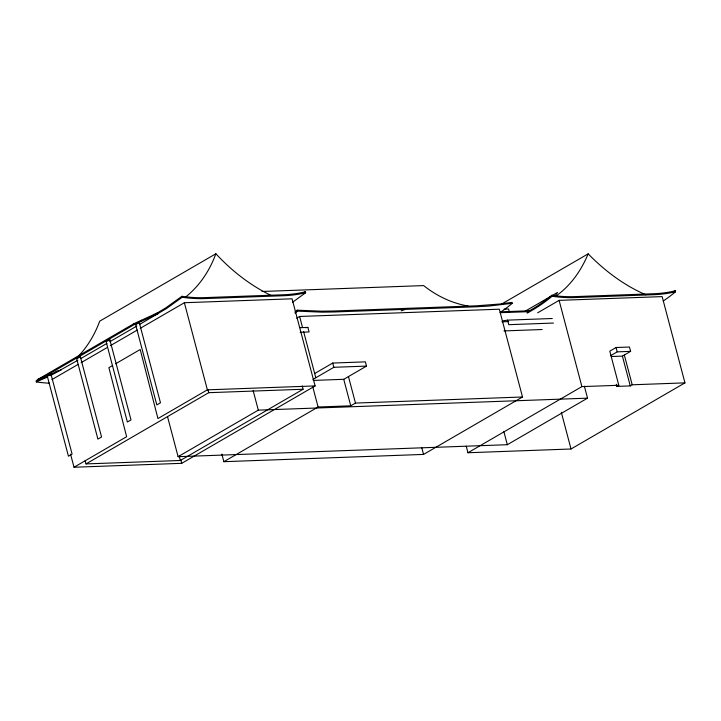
<?xml version="1.0" encoding="UTF-8"?>
<svg xmlns="http://www.w3.org/2000/svg" width="721" height="721" viewBox="0 0 721 721"><rect width="100%" height="100%" fill="white"/><g stroke="black" fill="none" stroke-linecap="round" stroke-linejoin="round"><path stroke-width="1.08" d="M645.8 294.754C623.989 285.327 604.703 270.772 588.156 253.837C581.333 270.312 570.753 285.669 556.008 295.98M555.206 295.835L557.504 292.429L525.366 311.084M292.456 302.324L305.641 292.753L305.389 291.798A190.804 136.873 59.9 0 1 283.596 294.754L204.854 297.62A190.804 136.873 59.9 0 1 181.926 296.295L166.064 307.696L153.059 315.51M305.641 292.753A190.804 136.873 59.9 0 1 283.849 295.709L205.106 298.575A190.804 136.873 59.9 0 1 182.179 297.25L166.317 308.651L139.775 324.324M271.069 295.448A165.037 118.388 59.9 0 1 215.876 253.756L99.714 321.169A165.037 118.388 59.9 0 1 77.093 357.571M37.312 379.733L134.007 323.621L157.899 312.707L158.151 313.662L134.259 324.576L37.564 380.688L37.312 379.733L44.666 376.371L44.918 377.326M50.371 375.668L77.895 360.239M80.797 358.553L106.906 343.403M109.808 341.718L136.882 326.009M51.966 379.57L78.219 364.33M81.14 362.636L107.393 347.405M110.313 345.71L137.314 330.038M140.198 328.361L184.36 302.73L292.077 298.809L315.095 385.924L181.728 463.324L74.011 467.244L70.559 454.176M112.692 365.466L108.898 367.665L126.635 436.701L74.011 467.244M115.54 363.817L140.198 349.505L157.935 418.54L207.378 389.845L315.095 385.924M296.701 318.159L299.612 316.474L499.311 309.201L522.509 396.992L423.56 454.419L223.861 461.692L221.861 454.104M85.15 460.647L86.015 463.918L208.757 392.684L303.09 389.25L302.225 385.978M314.689 373.514L332.714 363.051L365.367 361.861L366.493 366.106L343.746 379.309L313.265 380.418M167.47 416.441L178.105 456.69L258.307 410.141L587.534 398.154L584.37 386.186M312.977 379.399L333.832 367.295L366.493 366.106M86.015 463.918L180.349 460.485L303.09 389.25M223.861 461.692L318.096 407.005L350.748 405.815L355.471 403.075L522.509 396.992M501.996 303.838L588.156 253.837M526.979 312.184L531.855 309.363A255.108 166.028 87.9 0 0 551.853 295.295A190.804 136.873 59.9 0 0 574.772 296.61L653.514 293.744A190.804 136.873 59.9 0 0 675.316 290.797L675.568 291.753A255.108 166.028 87.9 0 1 663.23 301.027M527.294 313.112L532.107 310.318A255.108 166.028 87.9 0 0 552.097 296.241A190.804 136.873 59.9 0 0 575.025 297.566L653.767 294.7A190.804 136.873 59.9 0 0 675.568 291.753M537.686 312.797L559.108 300.36L662.157 296.61L684.95 382.869L571.014 448.994L467.965 452.743L466.262 446.272M611.246 356.535L622.403 356.129L630.605 351.37L629.46 347.026L616.067 347.513L609.795 351.154L618.807 385.275L616.888 386.393L616.32 384.266M610.939 355.498L617.221 351.857L630.605 351.37M467.965 452.743L581.901 386.618L618.807 385.275M178.105 456.69L507.332 444.704L587.534 398.154M616.888 386.393L630.271 385.906L632.2 384.789L684.95 382.869M53.841 372.856L57.527 370.837M47.316 376.056L36.05 380.958L36.302 381.914A190.804 136.873 59.9 0 0 49.506 383.193M51.047 374.262L52.912 373.361M47.568 377.011L36.302 381.914M302.459 293.168L305.389 291.798M37.564 380.688L61.456 369.774M673.333 291.699L675.316 290.797M401.227 310.85L405.445 309.363M305.821 327.731L307.876 327.406L309.075 331.957L300.152 332.282M502.429 320.935L507.575 320.133L552.268 318.511M294.889 312.13A243.545 158.503 87.9 0 0 297.25 310.183L321.845 311.202L334.021 311.003L476.365 305.821L500.311 303.983L512.009 302.36L512.261 303.316L488.676 306.092L476.617 306.776L334.274 311.959L322.089 312.157L297.503 311.139A243.545 158.503 87.9 0 1 295.141 313.085M261.93 291.482L423.642 285.588C436.575 295.871 451.824 303.289 468.181 306.028M504.105 309.129L508.557 308.967L509.396 312.139M501.104 311.805L529.196 310.778M500.293 312.689L528.385 311.67M300.062 327.695L307.876 327.406M501.933 321.809L508.638 321.566M553.467 323.053L508.774 324.684L507.575 320.133M503.97 330.921L542.174 329.524M624.323 355.011L632.2 384.789M622.403 356.129L630.271 385.906M616.067 347.513L617.221 351.857M559.108 300.36L581.901 386.618M551.844 295.286L552.097 296.241M561.326 412.331L571.014 448.994M503.88 431.645L507.332 444.704M421.839 447.921L423.56 454.419M348.468 376.569L355.471 403.075M343.746 379.309L350.748 405.815M332.714 363.051L333.832 367.295M299.612 316.474L302.459 327.235M303.595 331.534L315.807 377.759M297.25 310.183L297.503 311.139M312.77 386.862L318.096 407.005M253.134 390.566L258.307 410.141M207.891 389.421L208.757 392.684M184.36 302.73L207.378 389.845M181.926 296.295L182.179 297.25M149.626 316.483L149.878 317.438M180.863 460.052L181.728 463.324M179.205 456.123L180.349 460.485M141.352 320.259L141.604 321.215M134.007 323.621L134.259 324.576M215.876 253.756A165.037 118.388 59.9 0 1 185.189 297.367M512.261 303.316A243.545 158.503 87.9 0 1 500.221 312.427M50.894 373.857L47.244 375.974L68.441 456.204L72.091 454.086L50.894 373.857M80.355 356.76L76.705 358.878L97.903 439.107L101.553 436.989L80.355 356.76M109.817 339.663L106.167 341.781L127.365 422.01L131.015 419.892L109.817 339.663M139.279 322.566L135.629 324.684L156.827 404.914L160.477 402.796L139.279 322.566"/></g></svg>
